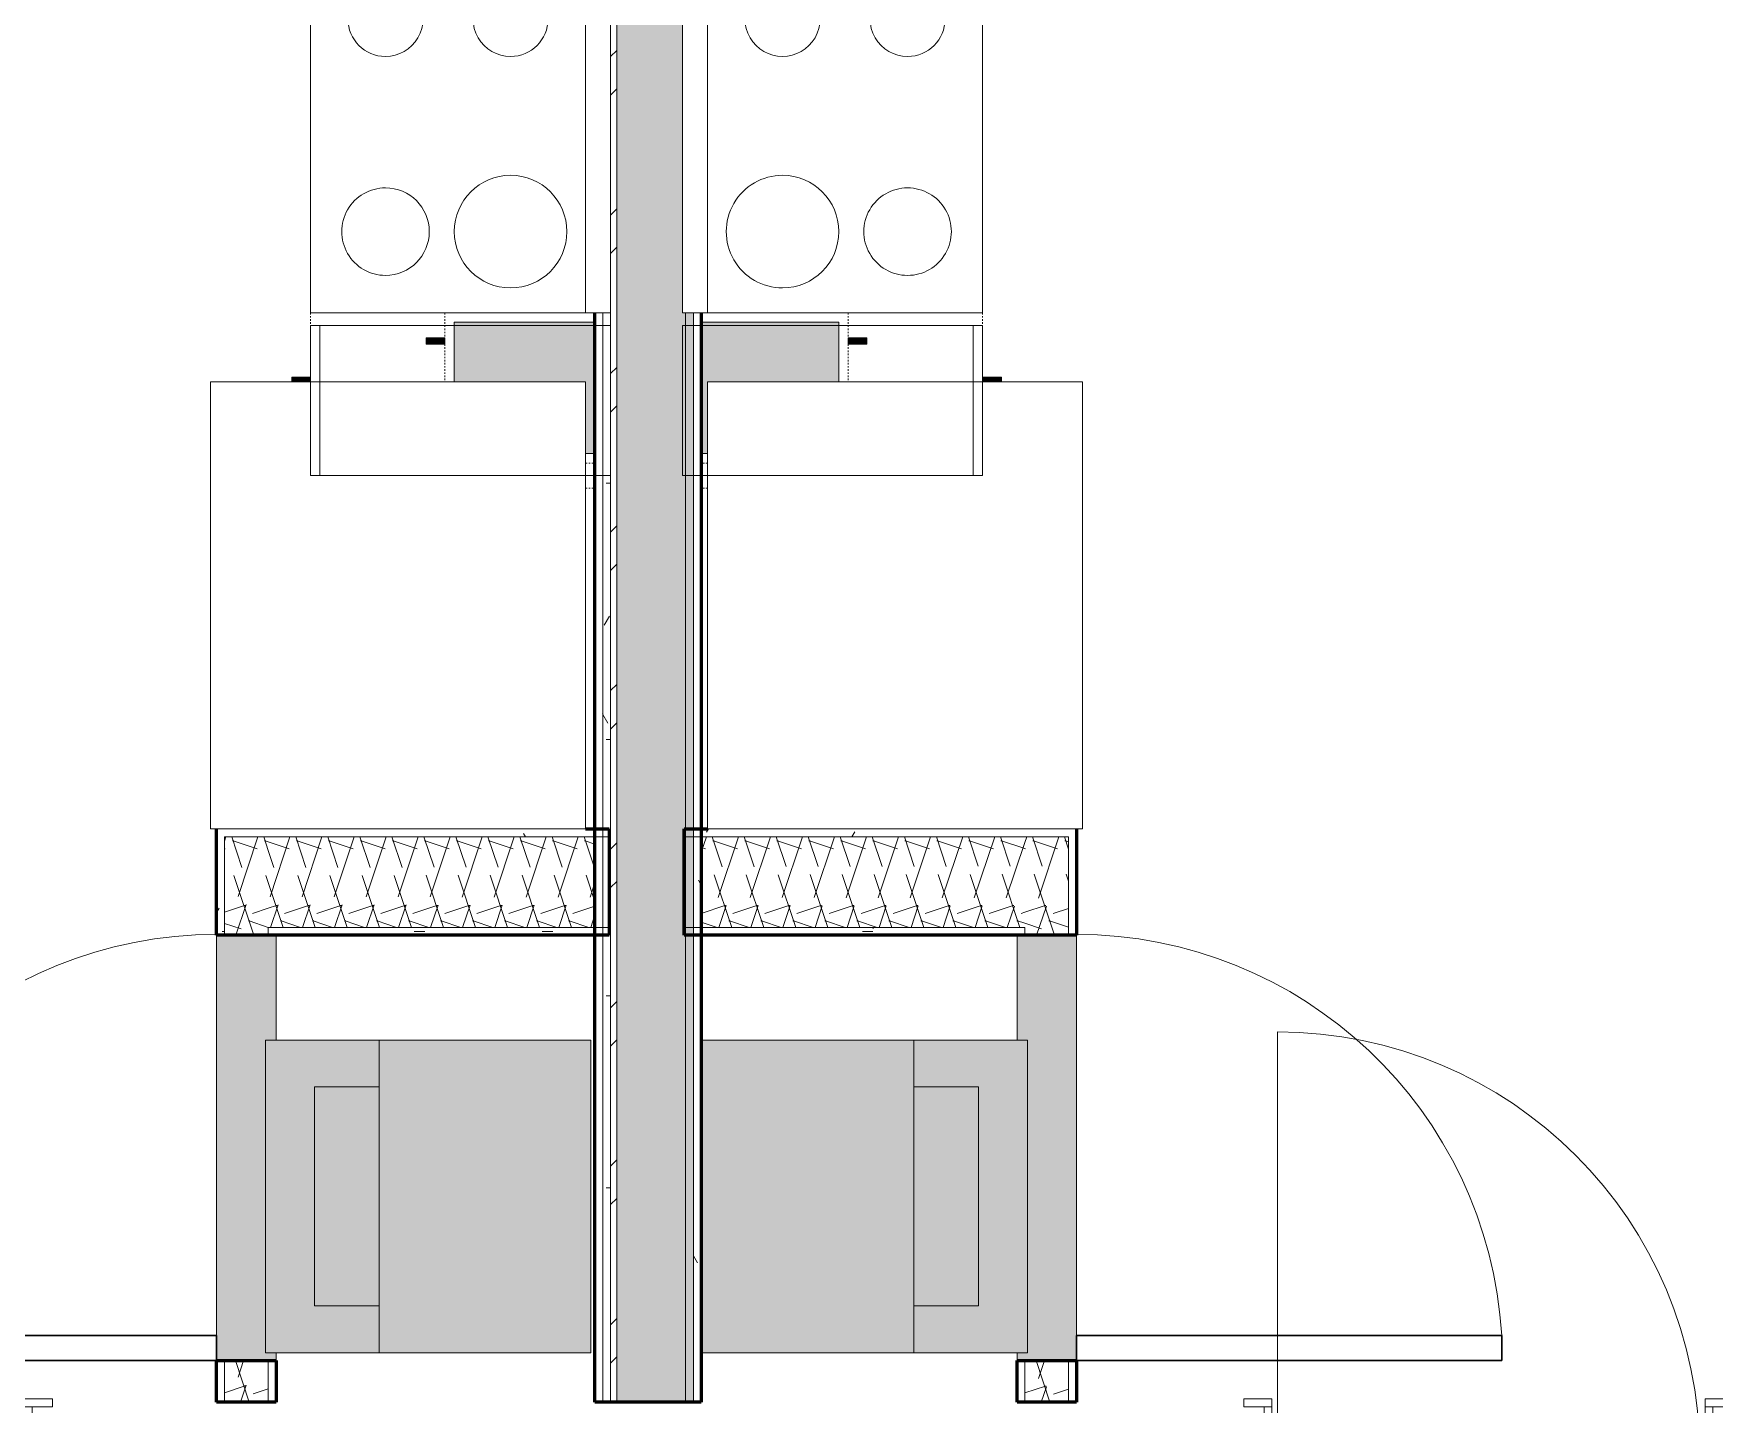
# Model space of a CAD drawing. Header units: inches. Extents: x -4169 to -1846, y 9706 to 12377.
# Drawn here: x -2984.7 to -2850.3, y 10017.9 to 10127.5 of the extents above; entities that cross this region are included whole.
import ezdxf

# ---------------------------------------------------------------- set-up
doc = ezdxf.new("R2010")
doc.units = ezdxf.units.IN
doc.header["$MEASUREMENT"] = 0
doc.linetypes.add('Dash', pattern=[0.25, 0.125, -0.125])
for name, color, linetype, lineweight in [('0-1', 7, 'Continuous', 5), ('0-2', 10, 'Continuous', 18), ('0-3', 7, 'Continuous', 9), ('A-DOOR-1', 7, 'Continuous', 9), ('A-DOOR-2', 50, 'Continuous', 30), ('A-DOOR-FRAM-1', 50, 'Continuous', 30), ('A-DOOR-FRAM-2', 7, 'Continuous', 9), ('A-DOOR-GLAZ-1', 7, 'Continuous', 9), ('A-WALL', 113, 'Continuous', 18), ('A-WALL-1', 8, 'Continuous', 5), ('A-WALL-4', 250, 'Continuous', 60), ('A-WALL-5', 10, 'Continuous', 18), ('A-WALL-PATT-1', 7, 'Continuous', 9), ('A-WALL-PATT-2', 253, 'Continuous', 9), ('A-WALL-PATT-4', 111, 'Continuous', 9), ('I-WALL-2', 2, 'Continuous', 5), ('I-WALL-3', 2, 'Continuous', 60), ('P-SANR-FIXT-1', 253, 'Continuous', 9), ('P-SANR-FIXT-2', 7, 'Continuous', 9), ('P-SANR-FIXT-3', 55, 'Continuous', 9), ('Q-CASE-1', 253, 'Continuous', 9), ('Q-CASE-2', 7, 'Continuous', 9), ('Q-CASE-4', 71, 'Continuous', 9), ('Q-CASE-5', 7, 'Dash', 9), ('Q-CASE-HDLN-1', 7, 'Dash', 9), ('Q-SPCQ-2', 7, 'Continuous', 9)]:
    doc.layers.add(name, color=color, linetype=linetype, lineweight=lineweight)
pattern_1 = [(0, (0, 0), (20.48, 5.12), [0.845, -14.515, 0.845, -14.515, -81.92]), (0, (0, 0), (20.48, 5.12), [-30.72, 0.845, -29.875, 0.845, -14.515, -35.84]), (0, (0, 0), (20.48, 5.12), [-76.8, 0.845, -9.395, 0.845, -24.755]), (120, (7.68, 2.56), (-14.67405006737632, 15.1762002695053), [0.8449999999999999, -14.515, 0.8449999999999999, -14.515, -81.91999999999999]), (120, (7.68, 2.56), (-14.67405006737632, 15.1762002695053), [-30.72, 0.8449999999999999, -29.875, 0.8449999999999999, -14.515, -35.84]), (120, (7.68, 2.56), (-14.67405006737632, 15.1762002695053), [-76.79999999999998, 0.8449999999999999, -9.394999999999998, 0.8449999999999999, -24.755]), (240, (10.24, 12.8), (-5.805949932623669, -20.2962002695053), [0.845, -14.515, 0.845, -14.515, -81.92]), (240, (10.24, 12.8), (-5.805949932623669, -20.2962002695053), [-30.72, 0.845, -29.875, 0.845, -14.515, -35.84]), (240, (10.24, 12.8), (-5.805949932623669, -20.2962002695053), [-76.8, 0.845, -9.395, 0.845, -24.755])]
pattern_2 = [(161.57, (0.32, 0.32), (-2.560496184573631, -0.0005373861552858683), [0, -18.214, 2.022, 0]), (18.43, (-0.32, 0.32), (-2.560496184573631, 0.0005373861552860904), [0, -18.214, 2.022, 0]), (108.43, (0.32, 0.32), (1.279220909290681, -6.400876726295667), [6.069999999999999, -14.166]), (71.57, (-0.32, 0.32), (1.279220909290681, 6.400876726295667), [6.07, -14.166])]

# ---------------------------------------------------------------- blocks, each defined once
blk = doc.blocks.new('Refrigerator_-_Side-by-Side_6047 - 36_ X 30_-1372843-ENLARGED RCP - 1ST FLOOR PLAN')
at = {"layer": 'Q-SPCQ-2'}
for p, q in [((-17.87500000000018, 15.57779639811608), (17.87499999999981, 15.57779639811608)), ((-17.87500000000018, -14.42220360188391), (-17.87500000000018, 15.57779639811609)), ((17.8749999999998, 15.57779639811608), (17.8749999999998, -14.42220360188391)), ((17.87499999999981, -14.42220360188391), (-17.87500000000018, -14.42220360188391))]:
    blk.add_line(p, q, dxfattribs=at)
blk = doc.blocks.new('Range - 24_ x 30_-2553768-ENLARGED RCP - 1ST FLOOR PLAN')
at = {"layer": 'Q-SPCQ-2'}
for p, q in [((0, 0), (29.99999999999996, 0)), ((1.957539771512497e-42, -23.99999999999999), (0, 0)), ((29.99999999999996, 0), (29.99999999999996, -23.99999999999998)), ((-2.664535259100375e-15, -21.99999999999997), (29.9999999999962, -21.99999999999997)), ((29.99999999999996, -23.99999999999998), (1.957539771512496e-42, -23.99999999999998))]:
    blk.add_line(p, q, dxfattribs=at)
for centre, radius, start, end in [((6.499999999999833, -5.999999999999954), 3.499999999999864, 359.9999999999994, 179.9999999999999), ((23.49999999999989, -5.999999999999978), 2.999999999999913, 7.506109048253901e-13, 180.0000000000002), ((6.499999999999833, -5.999999999999932), 3.499999999999865, 180.0000000000002, 5.088887490341627e-14), ((23.49999999999989, -5.999999999999961), 2.999999999999912, 180, 5.088887490341627e-14), ((6.499999999999339, -16.00000000000006), 4.499999999999287, 8.014997797288062e-13, 180.0000000000002), ((23.49999999999869, -16.00000000000005), 2.999999999999958, 359.9999999999993, 179.9999999999999), ((6.499999999999339, -16.00000000000003), 4.499999999999287, 180.0000000000002, 5.088887490341627e-14), ((23.49999999999869, -16.00000000000002), 2.999999999999955, 180.0000000000003, 1.017777498068325e-13)]:
    blk.add_arc(centre, radius, start, end, dxfattribs=at)
blk = doc.blocks.new('OD_CW_Countertop - OD_CW_Countertop-2446947-ENLARGED RCP - 1ST FLOOR PLAN')
at = {"layer": 'Q-CASE-HDLN-1'}
for p, q in [((0.7377049180327883, 22.74999999942002), (0.7377049180327883, -1.24344978758078e-14)), ((66.75020491900395, 22.00000000014024), (66.75020491900395, 22.74999999942045)), ((0.7377049180327883, -1.110223024625762e-14), (10.24925890331718, -1.110223024625762e-14)), ((10.73770491807115, -1.110223024625762e-14), (19.23770491807293, -1.110223024625762e-14)), ((19.72615093282733, -1.110223024625762e-14), (22.75020491904383, -1.110223024625762e-14)), ((52.75020491904365, -1.110223024625762e-14), (57.87520491903198, -1.110223024625762e-14))]:
    blk.add_line(p, q, dxfattribs=at)
blk = doc.blocks.new('Base Cabinet 4 Drawer 254 - Base Cabinet 4 Drawer 254 12_-2569780-ENLARGED RCP - 1ST FLOOR PLAN')
at = {"layer": 'Q-CASE-4'}
blk.add_hatch(color=256, dxfattribs=at).paths.add_polyline_path([(2.237704917368887, 25.44239117415091), (2.237704917368887, 24.00000000002435), (2.612704918042482, 24.00000000002418), (2.612704918042482, 25.50000000000304), (2.237704917368887, 25.50000000000321)], flags=0)
at = {"layer": 'Q-CASE-2'}
for p, q in [((2.237704917358881, 25.49999999999995), (2.612704918032532, 25.49999999999995)), ((2.61270491803253, 25.49999999999995), (2.612704918032533, 23.99999999999996)), ((-5.262295081967456, 23.99999999999998), (6.737704918032553, 23.99999999999998)), ((-5.262295081967456, 23.25000000000002), (-5.262295081967456, 23.99999999999998)), ((6.737704918032553, 23.25000000000002), (-5.262295081967456, 23.25000000000002)), ((-5.262295081967456, 23.25000000000002), (-5.262295081967456, -5.861977570020762e-14)), ((2.612704918032535, 23.99999999999996), (2.237704917358782, 23.99999999999996)), ((6.737704918032553, 23.99999999999998), (6.737704918032553, 23.25000000000002)), ((6.737704918032553, -5.861977570020762e-14), (6.737704918032553, 23.25000000000002)), ((-5.262295081967456, -5.861977570020762e-14), (6.737704918032553, -5.861977570020762e-14))]:
    blk.add_line(p, q, dxfattribs=at)
blk = doc.blocks.new('SWING - SINGLE - FLUSH - 30_ x 80_ - OFFSET PIVOT DOOR AT MAGIC PAK AND WASHER_DRYER-2632545-ENLARGED RCP - 1ST FLOOR PLAN')
at = {"layer": 'A-DOOR-1'}
blk.add_arc((17.00000000000093, -2.374999999999297), 34.06659275674493, 179.9999999999998, 266.6343130016129, dxfattribs=at)
at = {"layer": 'A-DOOR-2'}
for p, q in [((15, -2.374999999999781), (15, -36.38283353955165)), ((17.00000000000093, -2.374999999999781), (15, -2.374999999999781)), ((17.00000000000093, -2.374999999999781), (17.00000000000093, -36.38283353955165)), ((17.00000000000093, -36.38283353955165), (15, -36.38283353955165))]:
    blk.add_line(p, q, dxfattribs=at)
blk = doc.blocks.new('Stacked Washer and Dryer - 26_x25_ - Private-1372850-ENLARGED RCP - 1ST FLOOR PLAN')
at = {"layer": 'P-SANR-FIXT-3'}
blk.add_hatch(color=256, dxfattribs=at).paths.add_polyline_path([(25.99999999999809, -12.49999999998684), (25.99999999999622, 12.50000000001515), (-5.371703082346357e-12, 12.50000000001319), (-3.495870259939693e-12, -12.4999999999888), (17.08064247629943, -12.49999999998752)], flags=0)
at = {"layer": 'P-SANR-FIXT-2'}
for p, q in [((26.00000000000047, 12.50000000000033), (8.686384944667224e-13, 12.50000000000033)), ((8.701080220912921e-13, -12.49999999999967), (8.701080220912921e-13, 12.50000000000033)), ((16.90625000000028, -12.49999999999867), (16.90625000000028, 12.50000000000132)), ((26.00000000000047, 12.50000000000033), (26.00000000000047, -12.49999999999967)), ((22.09375000000043, 8.749999999999945), (16.90625000000028, 8.749999999999945)), ((22.09375000000043, -8.74999999999979), (22.09375000000043, 8.749999999999945)), ((16.90625000000028, -8.74999999999979), (22.09375000000043, -8.74999999999979)), ((8.701080220912921e-13, -12.49999999999967), (26.00000000000047, -12.49999999999967))]:
    blk.add_line(p, q, dxfattribs=at)
blk = doc.blocks.new('300 Series Wall Hung Cabinet_301 - 12_ x 27_-2529027-ENLARGED RCP - 1ST FLOOR PLAN')
at = {"layer": 'Q-CASE-1'}
for points in [[(5.249999999989426, -1.938902913585), (5.249999999989426, -1.188902914305831), (-5.250000000011936, -1.188902914306684), (-5.250000000010913, -12.43750000004363), (-0.4999999993774508, -12.43750000004329), (-0.499999999378474, -1.938902913585512)], [(-3.511553985256341, -13.18750000004295), (-4.000000000010686, -13.18750000004295), (-4.000000000010686, -14.68675565726554), (-3.511553985256341, -14.68675565726554)]]:
    blk.add_hatch(color=256, dxfattribs=at).paths.add_polyline_path(points, flags=0)
at = {"layer": 'Q-CASE-2'}
for p, q in [((-5.250000000000161, -12.43750000003913), (-5.250000000000162, -1.188902914301727)), ((5.249999999999917, -1.18890291430089), (5.249999999999917, -1.938902913581332)), ((-0.4999999993670092, -12.43750000003913), (-5.250000000000161, -12.43750000003913)), ((-3.51155398524565, -13.18750000003938), (-3.999999999999833, -13.18750000003938)), ((-3.999999999999833, -13.18750000003938), (-3.999999999999833, -14.68675565726171)), ((-3.511553985245655, -14.68675565726171), (-3.511553985245655, -13.18750000003938)), ((-3.999999999999833, -14.68675565726171), (-3.51155398524565, -14.68675565726171))]:
    blk.add_line(p, q, dxfattribs=at)
at = {"layer": 'Q-CASE-5'}
for p, q in [((6.000000000000202, -1.938902913581315), (6.000000000000202, -1.188902914301094)), ((-5.999999999999787, -13.18750000003937), (-0.4999999993668966, -13.18750000003937))]:
    blk.add_line(p, q, dxfattribs=at)
blk = doc.blocks.new('Refrigerator_-_Side-by-Side_6047 - 36_ X 30_-345559-ENLARGED RCP - 1ST FLOOR PLAN')
at = {"layer": 'Q-SPCQ-2'}
for p, q in [((17.87499999999981, 14.42220360188391), (-17.87500000000018, 14.42220360188391)), ((-17.87500000000018, 14.42220360188391), (-17.87500000000018, -15.57779639811609)), ((17.8749999999998, -15.57779639811608), (17.8749999999998, 14.42220360188391)), ((-17.87500000000018, -15.57779639811608), (17.87499999999981, -15.57779639811608))]:
    blk.add_line(p, q, dxfattribs=at)
blk = doc.blocks.new('Range - 24_ x 30_-V15-ENLARGED RCP - 1ST FLOOR PLAN')
at = {"layer": 'Q-SPCQ-2'}
for p, q in [((29.99999999999996, 23.99999999999998), (-1.957539771512496e-42, 23.99999999999998)), ((-1.957539771512497e-42, 23.99999999999999), (0, 0)), ((29.99999999999996, 0), (29.99999999999996, 23.99999999999998)), ((-2.664535259100375e-15, 21.99999999999997), (29.9999999999962, 21.99999999999997)), ((0, 0), (29.99999999999996, 0))]:
    blk.add_line(p, q, dxfattribs=at)
for centre, radius, start, end in [((6.499999999999339, 16.00000000000003), 4.499999999999293, 359.9999999999996, 179.9999999999998), ((23.49999999999869, 16.00000000000002), 2.999999999999963, 359.9999999999996, 179.9999999999997), ((6.499999999999339, 16.00000000000006), 4.499999999999299, 179.9999999999997, 359.9999999999989), ((23.49999999999869, 16.00000000000005), 2.999999999999962, 180.0000000000001, 3.562221243239139e-13), ((6.499999999999833, 5.999999999999932), 3.499999999999869, 359.9999999999996, 179.9999999999998), ((23.49999999999989, 5.999999999999961), 2.999999999999918, 359.9999999999996, 180), ((6.499999999999833, 5.999999999999954), 3.49999999999987, 180.0000000000001, 3.562221243239139e-13), ((23.49999999999989, 5.999999999999978), 2.999999999999916, 179.9999999999998, 359.9999999999989)]:
    blk.add_arc(centre, radius, start, end, dxfattribs=at)
blk = doc.blocks.new('OD_CW_Countertop - OD_CW_Countertop-V50-ENLARGED RCP - 1ST FLOOR PLAN')
at = {"layer": 'Q-CASE-HDLN-1'}
for p, q in [((0.7377049180327883, -22.49719416762319), (0.7377049180327883, -2.575717417130423e-13)), ((0.7377049180327883, -2.589040093425925e-13), (10.24925890331889, -2.589040093425925e-13)), ((10.73770491807328, -2.589040093425925e-13), (19.23770491807592, -2.589040093425925e-13)), ((19.72615093282988, -2.589040093425925e-13), (22.75020491904553, -2.589040093425925e-13)), ((52.75020491904536, -2.589040093425925e-13), (57.87520491903454, -2.589040093425925e-13)), ((66.75020491900395, -22.00000000767077), (66.75020491900395, -22.49719416759928))]:
    blk.add_line(p, q, dxfattribs=at)
blk = doc.blocks.new('Base Cabinet 4 Drawer 254 - Base Cabinet 4 Drawer 254 12_-2556189-ENLARGED RCP - 1ST FLOOR PLAN')
at = {"layer": 'Q-CASE-4'}
blk.add_hatch(color=256, dxfattribs=at).paths.add_polyline_path([(2.237704917368546, -25.00062716315048), (2.237704917368546, -25.49999999999542), (2.612704918042482, -25.49999999999542), (2.612704918042482, -24.00000000001656), (2.237704917368546, -24.00000000001656), (2.237704917368546, -24.75141289066848)], flags=0)
at = {"layer": 'Q-CASE-2'}
for p, q in [((-5.262295081967456, -23.25000000000002), (-5.262295081967456, 5.86197757002089e-14)), ((-5.262295081967456, 5.86197757002089e-14), (6.737704918032553, 5.86197757002089e-14)), ((6.737704918032553, 5.86197757002089e-14), (6.737704918032553, -23.25000000000002)), ((-5.262295081967456, -23.25000000000002), (-5.262295081967456, -23.99999999999998)), ((6.737704918032553, -23.25000000000002), (-5.262295081967456, -23.25000000000002)), ((-5.262295081967456, -23.99999999999998), (6.737704918032553, -23.99999999999998)), ((2.237704917358782, -24.00000000000002), (2.612704918032535, -24.00000000000002)), ((2.612704918032533, -24.00000000000002), (2.61270491803253, -25.50000000000001)), ((6.737704918032553, -23.99999999999998), (6.737704918032553, -23.25000000000002)), ((2.612704918032532, -25.50000000000001), (2.237704917358881, -25.50000000000001))]:
    blk.add_line(p, q, dxfattribs=at)
blk = doc.blocks.new('SWING - SINGLE - FLUSH - 30_ x 80_ - OFFSET PIVOT DOOR AT MAGIC PAK AND WASHER_DRYER-2632547-ENLARGED RCP - 1ST FLOOR PLAN')
at = {"layer": 'A-DOOR-1'}
blk.add_arc((17.00000000000093, 2.374999999999297), 34.06659275674493, 93.36568699838678, 179.9999999999998, dxfattribs=at)
at = {"layer": 'A-DOOR-2'}
for p, q in [((15, 2.374999999999781), (15, 36.38283353955165)), ((17.00000000000093, 36.38283353955165), (15, 36.38283353955165)), ((17.00000000000093, 2.374999999999781), (17.00000000000093, 36.38283353955165)), ((17.00000000000093, 2.374999999999781), (15, 2.374999999999781))]:
    blk.add_line(p, q, dxfattribs=at)
blk = doc.blocks.new('Stacked Washer and Dryer - 26_x25_ - Private-1352637-ENLARGED RCP - 1ST FLOOR PLAN')
at = {"layer": 'P-SANR-FIXT-1'}
blk.add_hatch(color=256, dxfattribs=at).paths.add_polyline_path([(1.227817847393453e-11, 12.50000000000654), (9.379164112033321e-12, -12.49999999999647), (26.00000000001182, -12.49999999999954), (26.00000000001472, 12.50000000000347), (22.58605763300991, 12.50000000000398)], flags=0)
at = {"layer": 'P-SANR-FIXT-2'}
for p, q in [((26.00000000000047, 12.49999999999967), (8.686384944667224e-13, 12.49999999999967)), ((8.701080220912921e-13, -12.50000000000033), (8.701080220912921e-13, 12.49999999999967)), ((16.90625000000028, 12.49999999999867), (16.90625000000028, -12.50000000000132)), ((26.00000000000047, 12.49999999999967), (26.00000000000047, -12.50000000000033)), ((16.90625000000028, 8.74999999999979), (22.09375000000043, 8.74999999999979)), ((22.09375000000043, 8.74999999999979), (22.09375000000043, -8.749999999999945)), ((22.09375000000043, -8.749999999999945), (16.90625000000028, -8.749999999999945)), ((8.701080220912921e-13, -12.50000000000033), (26.00000000000047, -12.50000000000033))]:
    blk.add_line(p, q, dxfattribs=at)
blk = doc.blocks.new('300 Series Wall Hung Cabinet_301 - 12_ x 27_-V53-ENLARGED RCP - 1ST FLOOR PLAN')
at = {"layer": 'Q-CASE-1'}
for points in [[(-3.511553985255318, 14.68675565725881), (-4.000000000009662, 14.68675565725864), (-4.000000000009321, 13.18750000003622), (-3.511553985254977, 13.18750000003639)], [(5.249999999993519, 1.938902905969396), (-0.4999999990353671, 1.93890290596752), (-0.4999999990384367, 12.43750000003743), (-5.2500000000133, 12.43750000003606), (-5.25000000000989, 1.441708746042391), (5.24999999999386, 1.441708746045631)]]:
    blk.add_hatch(color=256, dxfattribs=at).paths.add_polyline_path(points, flags=0)
at = {"layer": 'Q-CASE-2'}
for p, q in [((-3.51155398524565, 14.68675565726129), (-3.999999999999833, 14.68675565726129)), ((-3.999999999999833, 14.68675565726129), (-3.999999999999833, 13.18750000003896)), ((-3.511553985245655, 13.18750000003896), (-3.511553985245655, 14.68675565726129)), ((-5.250000000000162, 1.441708746040599), (-5.250000000000161, 12.43750000003872)), ((-5.250000000000161, 12.43750000003872), (-0.4999999990287318, 12.43750000003872)), ((-3.999999999999833, 13.18750000003896), (-3.51155398524565, 13.18750000003896)), ((5.249999999999917, 1.938902905972068), (5.249999999999917, 1.441708746043991))]:
    blk.add_line(p, q, dxfattribs=at)
at = {"layer": 'Q-CASE-5'}
for p, q in [((-5.999999999999787, 13.18750000003896), (-0.4999999990288124, 13.18750000003896)), ((6.000000000000202, 1.938902905972509), (6.000000000000202, 1.441708746044001))]:
    blk.add_line(p, q, dxfattribs=at)
blk = doc.blocks.new('CTR - 1st Phase - Unit Layouts_rvt-1-ENLARGED RCP - 1ST FLOOR PLAN')
at = {"layer": 'A-WALL-1'}
for points in [[(-2970.02513959207, 10021.40189610946), (-2965.27513959207, 10021.40189610946), (-2965.27513959207, 10022.02689610942), (-2966.112639592185, 10022.02689610942), (-2966.112639592184, 10047.02689610942), (-2965.27513959207, 10047.02689610942), (-2965.27513959207, 10055.40189610946), (-2970.02513959207, 10055.40189610946), (-2970.02513959207, 10022.02689610942)], [(-2905.40013959761, 10021.40189610946), (-2901.275139597601, 10021.40189610946), (-2901.2751395976, 10055.40189610946), (-2906.025139597597, 10055.40189610946), (-2906.025139597597, 10047.02689610933), (-2905.187639597563, 10047.02689610933), (-2905.187639597563, 10022.02689610932), (-2906.025139597611, 10022.02689610932), (-2906.025139597611, 10021.40189610946)]]:
    blk.add_hatch(color=256, dxfattribs=at).paths.add_polyline_path(points, flags=0)
at = {"layer": 'A-WALL-PATT-1'}
h = blk.add_hatch(dxfattribs=at)
h.set_pattern_fill('FP_1', color=256, style=0, pattern_type=2)
h.set_pattern_definition(pattern_1)
h.paths.add_polyline_path([(-2970.02513959207, 10018.08939611006), (-2969.40013959207, 10018.08939611006), (-2969.40013959207, 10021.40189610946), (-2970.02513959207, 10021.40189610946)], flags=0)
h.paths.add_polyline_path([(-2969.40013959207, 10055.40189610946), (-2969.40013959207, 10063.90189610917), (-2970.02513959207, 10063.90189610917), (-2970.02513959207, 10055.40189610946)], flags=0)
h = blk.add_hatch(dxfattribs=at)
h.set_pattern_fill('FP_1', color=256, style=0, pattern_type=2)
h.set_pattern_definition(pattern_1)
h.paths.add_polyline_path([(-2965.27513959207, 10063.27689610917), (-2939.773736679701, 10063.27689610917), (-2939.773736679701, 10063.90189610917), (-2969.40013959207, 10063.90189610917), (-2969.40013959207, 10063.27689610917), (-2965.90013959207, 10063.27689610917)], flags=0)
h = blk.add_hatch(dxfattribs=at)
h.set_pattern_fill('FP_1', color=256, style=0, pattern_type=2)
h.set_pattern_definition(pattern_1)
h.paths.add_polyline_path([(-2901.900139597598, 10063.2768961095), (-2901.900139597598, 10063.90189610917), (-2931.273736679696, 10063.9018961095), (-2931.273736679696, 10063.2768961095), (-2902.776542519772, 10063.2768961095)], flags=0)
h = blk.add_hatch(dxfattribs=at)
h.set_pattern_fill('FP_1', color=256, style=0, pattern_type=2)
h.set_pattern_definition(pattern_1)
h.paths.add_polyline_path([(-2940.523736678981, 10055.40189610917), (-2939.773736679701, 10055.40189610917), (-2939.773736679701, 10056.02689610917), (-2965.27513959207, 10056.02689610917), (-2965.27513959207, 10055.40189610946), (-2946.612639592182, 10055.40189610946)], flags=0)
h = blk.add_hatch(dxfattribs=at)
h.set_pattern_fill('FP_1', color=256, style=0, pattern_type=2)
h.set_pattern_definition(pattern_1)
h.paths.add_polyline_path([(-2923.928485898758, 10055.40189610946), (-2906.025139597597, 10055.40189610946), (-2906.025139597597, 10056.02689610951), (-2931.273736679696, 10056.0268961095), (-2931.273736679696, 10055.4018961095), (-2924.687639597569, 10055.4018961095)], flags=0)
h = blk.add_hatch(dxfattribs=at)
h.set_pattern_fill('FP_1', color=256, style=0, pattern_type=2)
h.set_pattern_definition(pattern_1)
h.paths.add_polyline_path([(-2906.025139597611, 10018.08939610995), (-2905.40013959761, 10018.08939610995), (-2905.40013959761, 10021.40189610946), (-2906.02513959761, 10021.40189610946)], flags=0)
h.paths.add_polyline_path([(-2906.025139597597, 10055.40189610946), (-2905.4001395976, 10055.40189610946), (-2905.4001395976, 10056.0268961095), (-2906.025139597597, 10056.0268961095)], flags=0)
at = {"layer": 'A-WALL-PATT-2'}
h = blk.add_hatch(dxfattribs=at)
h.set_pattern_fill('FP_2', color=256, style=0, pattern_type=2)
h.set_pattern_definition(pattern_2)
h.paths.add_polyline_path([(-2969.40013959207, 10018.08939611006), (-2965.90013959207, 10018.08939611006), (-2965.90013959207, 10021.40189610946), (-2969.40013959207, 10021.40189610946)], flags=0)
h.paths.add_polyline_path([(-2968.523736678981, 10055.40189610946), (-2965.90013959207, 10055.40189610946), (-2965.90013959207, 10063.27689610917), (-2969.40013959207, 10063.27689610917), (-2969.40013959207, 10055.40189610946)], flags=0)
h = blk.add_hatch(dxfattribs=at)
h.set_pattern_fill('FP_2', color=256, style=0, pattern_type=2)
h.set_pattern_definition(pattern_2)
h.paths.add_polyline_path([(-2940.112639592183, 10056.02689610917), (-2939.773736679701, 10056.02689610917), (-2939.773736679701, 10063.27689610917), (-2965.90013959207, 10063.26222474766), (-2965.90013959207, 10056.02689610917), (-2940.523736678981, 10056.02689610917)], flags=0)
h = blk.add_hatch(dxfattribs=at)
h.set_pattern_fill('FP_2', color=256, style=0, pattern_type=2)
h.set_pattern_definition(pattern_2)
h.paths.add_polyline_path([(-2924.687639597569, 10056.0268961095), (-2905.4001395976, 10056.0268961095), (-2905.4001395976, 10063.27689610948), (-2931.273736679696, 10063.2768961095), (-2931.273736679696, 10056.0268961095), (-2930.776542519773, 10056.0268961095)], flags=0)
h = blk.add_hatch(dxfattribs=at)
h.set_pattern_fill('FP_2', color=256, style=0, pattern_type=2)
h.set_pattern_definition(pattern_2)
h.paths.add_polyline_path([(-2905.187639597563, 10018.08939610995), (-2901.900139597611, 10018.08939610995), (-2901.900139597611, 10021.40189610946), (-2905.400139597605, 10021.40189610946), (-2905.40013959761, 10018.08939610995)], flags=0)
h.paths.add_polyline_path([(-2902.776542519772, 10055.40189610946), (-2901.90013959761, 10055.40189610946), (-2901.900139597598, 10063.2768961095), (-2905.4001395976, 10063.2768961095), (-2905.4001395976, 10055.40189610946), (-2905.187639597563, 10055.40189610946)], flags=0)
at = {"layer": 'A-WALL-4'}
for p, q in [((-2970.025139592067, 10055.40189610946), (-2970.025139592067, 10063.90189610916)), ((-2940.523736678978, 10063.90189610916), (-2938.650139594639, 10063.90189610916)), ((-2938.650139594639, 10063.90189610916), (-2938.650139594639, 10055.40189610916)), ((-2932.650139596511, 10063.9018961095), (-2930.776542519769, 10063.9018961095)), ((-2932.650139596515, 10055.4018961095), (-2932.650139596511, 10063.9018961095)), ((-2901.275139597594, 10063.90189610949), (-2901.275139597597, 10055.40189610945)), ((-2965.275139592067, 10055.40189610946), (-2970.025139592067, 10055.40189610946)), ((-2938.650139594639, 10055.40189610916), (-2965.275139592067, 10055.40189610916)), ((-2906.025139597597, 10055.40189610949), (-2932.650139596515, 10055.4018961095)), ((-2901.275139597597, 10055.40189610945), (-2906.025139597597, 10055.40189610945)), ((-2970.025139592066, 10018.08939611005), (-2970.025139592066, 10021.40189610946)), ((-2970.025139592066, 10021.40189610946), (-2965.275139592066, 10021.40189610946)), ((-2965.275139592066, 10021.40189610946), (-2965.275139592066, 10018.08939611005)), ((-2906.025139597608, 10018.08939610994), (-2906.025139597607, 10021.40189610945)), ((-2906.025139597607, 10021.40189610945), (-2901.275139597607, 10021.40189610945)), ((-2901.275139597607, 10021.40189610945), (-2901.275139597608, 10018.08939610994)), ((-2965.275139592066, 10018.08939611005), (-2970.025139592066, 10018.08939611005)), ((-2901.275139597608, 10018.08939610994), (-2906.025139597608, 10018.08939610994))]:
    blk.add_line(p, q, dxfattribs=at)
at = {"layer": 'A-WALL-5'}
for p, q in [((-2969.400139592067, 10055.40189610946), (-2969.400139592067, 10063.27689610916)), ((-2965.900139592067, 10063.27689610916), (-2969.400139592066, 10063.27689610916)), ((-2965.275139592067, 10063.27689610916), (-2965.900139592067, 10063.27689610916)), ((-2965.275139592067, 10063.27689610916), (-2938.650139594639, 10063.27689610916)), ((-2906.025139597594, 10063.27689610949), (-2932.650139596511, 10063.2768961095)), ((-2905.400139597595, 10063.27689610949), (-2906.025139597595, 10063.27689610949)), ((-2901.900139597595, 10063.27689610949), (-2905.400139597595, 10063.27689610949)), ((-2901.900139597597, 10055.40189610945), (-2901.900139597595, 10063.27689610949)), ((-2965.900139592067, 10055.40189610946), (-2965.900139592067, 10056.02689610916)), ((-2965.275139592067, 10056.02689610916), (-2965.900139592067, 10056.02689610916)), ((-2965.275139592066, 10056.02689610916), (-2938.650139594639, 10056.02689610916)), ((-2906.025139597597, 10056.02689610949), (-2932.650139596514, 10056.0268961095)), ((-2905.400139597597, 10056.02689610949), (-2906.025139597597, 10056.02689610949)), ((-2905.400139597597, 10055.40189610945), (-2905.400139597597, 10056.02689610949)), ((-2970.025139592067, 10055.40189610946), (-2970.025139592066, 10021.40189610946)), ((-2965.275139592067, 10047.02689610941), (-2965.275139592067, 10055.40189610946)), ((-2906.025139597597, 10055.40189610945), (-2906.0251395976, 10047.02689610932)), ((-2901.275139597607, 10021.40189610945), (-2901.275139597597, 10055.40189610945)), ((-2969.400139592066, 10018.08939611005), (-2969.400139592066, 10021.40189610946)), ((-2965.900139592066, 10018.08939611005), (-2965.900139592067, 10021.40189610946)), ((-2965.275139592066, 10021.40189610946), (-2965.275139592066, 10022.02689610941)), ((-2906.025139597607, 10022.02689610932), (-2906.025139597607, 10021.40189610945)), ((-2905.400139597608, 10018.08939610994), (-2905.400139597607, 10021.40189610945)), ((-2901.900139597608, 10018.08939610994), (-2901.900139597607, 10021.40189610945))]:
    blk.add_line(p, q, dxfattribs=at)
at = {"layer": '0-2'}
for name, p, rotation in [('OD_CW_Countertop - OD_CW_Countertop-2446947-ENLARGED RCP - 1ST FLOOR PLAN', (-2962.523736679116, 10157.90210102887), 269.9999999999983), ('OD_CW_Countertop - OD_CW_Countertop-V50-ENLARGED RCP - 1ST FLOOR PLAN', (-2908.776542512072, 10157.90210102918), 269.999999999978), ('Range - 24_ x 30_-2553768-ENLARGED RCP - 1ST FLOOR PLAN', (-2962.523736678977, 10105.15189610982), 89.99999999998788), ('Range - 24_ x 30_-V15-ENLARGED RCP - 1ST FLOOR PLAN', (-2908.776542512233, 10105.15189611013), 89.99999999998845), ('300 Series Wall Hung Cabinet_301 - 12_ x 27_-2529027-ENLARGED RCP - 1ST FLOOR PLAN', (-2938.584833765396, 10099.15189610979), 269.9999999999951), ('300 Series Wall Hung Cabinet_301 - 12_ x 27_-V53-ENLARGED RCP - 1ST FLOOR PLAN', (-2932.71544542574, 10099.15189611014), 269.9999999999816), ('Base Cabinet 4 Drawer 254 - Base Cabinet 4 Drawer 254 12_-2569780-ENLARGED RCP - 1ST FLOOR PLAN', (-2938.523736678956, 10097.4141911918), 90.00000000000409), ('Base Cabinet 4 Drawer 254 - Base Cabinet 4 Drawer 254 12_-2556189-ENLARGED RCP - 1ST FLOOR PLAN', (-2932.776542512257, 10097.41419119212), 89.9999999999722), ('Refrigerator_-_Side-by-Side_6047 - 36_ X 30_-1372843-ENLARGED RCP - 1ST FLOOR PLAN', (-2954.945940280862, 10081.77689610916), 89.99999999999932), ('Refrigerator_-_Side-by-Side_6047 - 36_ X 30_-345559-ENLARGED RCP - 1ST FLOOR PLAN', (-2916.354338917884, 10081.77689610916), 90.00000000000067), ('SWING - SINGLE - FLUSH - 30_ x 80_ - OFFSET PIVOT DOOR AT MAGIC PAK AND WASHER_DRYER-2632545-ENLARGED RCP - 1ST FLOOR PLAN', (-2967.650139590756, 10038.40189610946), 269.9999999999944), ('SWING - SINGLE - FLUSH - 30_ x 80_ - OFFSET PIVOT DOOR AT MAGIC PAK AND WASHER_DRYER-2632547-ENLARGED RCP - 1ST FLOOR PLAN', (-2903.650139599256, 10038.40189610945), 269.9999999999749), ('Stacked Washer and Dryer - 26_x25_ - Private-1372850-ENLARGED RCP - 1ST FLOOR PLAN', (-2940.11263959218, 10034.52689610941), 180)]:
    blk.add_blockref(name, p, dxfattribs=dict(at, rotation=rotation))
blk.add_blockref('Stacked Washer and Dryer - 26_x25_ - Private-1352637-ENLARGED RCP - 1ST FLOOR PLAN', (-2931.187639597564, 10034.52689610932), dxfattribs=at)
blk = doc.blocks.new('Door-Inswing-Andersen-400_Series-Single - 3_ 0-1_8_ x custom height - _1st _ 2nd floor-2651741-ENLARGED RCP - 1ST FLOOR PLAN')
at = {"layer": 'A-DOOR-1'}
blk.add_line((16.8749999999998, -0.531249999999983), (16.8749999999998, -34.28124999999998), dxfattribs=at)
blk.add_arc((16.87499999999974, -0.531249999999983), 33.75000000000002, 180.0000000000003, 269.9999999999997, dxfattribs=at)
at = {"layer": 'A-DOOR-2'}
for p, q in [((-16.25864605409188, 0.5417584977150345), (-16.87499999999763, 0.5309999995705172)), ((-16.87499999999763, 0.5309999995705172), (-16.87499999999763, -0.5312500000002928)), ((-16.25864605409188, 1.187249999999697), (-16.25864605409188, 0.5417584977150345)), ((-16.25864605409188, 1.187249999999697), (-12.4374999999999, 1.187249999999698)), ((-13.18749999914506, 0.7809999999996837), (-12.43749999999763, 0.7809999999996852)), ((-13.18749999914506, -0.5312500000002922), (-13.18749999914506, 0.7809999999996837)), ((-12.43749999999763, 0.03099999999967584), (-13.18749999914506, 0.03099999999967441)), ((-12.43749999999763, 0.8749999999995988), (-12.46784404388477, 1.187249999999698)), ((12.43749999999977, 1.187500000000015), (-12.43749999999997, 1.187500000000015)), ((-12.43749999999763, 0.7809999999996852), (-12.43749999999763, 0.8749999999995988)), ((-12.43749999999763, -0.03100000511573679), (-12.43749999999763, 0.03099999999967584)), ((16.25864605409055, 1.187249999999699), (12.43749999999857, 1.187249999999699)), ((12.43749999999629, 0.8749999999996002), (12.46784404388344, 1.187249999999699)), ((12.43749999999629, 0.7809999999996867), (12.43749999999629, 0.8749999999996002)), ((13.18749999914372, 0.7809999999996854), (12.43749999999629, 0.7809999999996867)), ((12.43749999999629, 0.03099999999967736), (13.18749999914373, 0.03099999999967603)), ((12.43749999999629, -0.03100000511573523), (12.43749999999629, 0.03099999999967736)), ((13.18749999914373, -0.5312500000002907), (13.18749999914372, 0.7809999999996854)), ((16.25864605409055, 1.187249999999699), (16.25864605409055, 0.5417584977150365)), ((16.25864605409055, 0.5417584977150365), (16.87499999999629, 0.5309999995705192)), ((16.8749999999963, 0.5309999995705192), (16.87499999999629, -0.5312500000002908)), ((-16.87499999999763, -0.5312500000002928), (-12.43749999999991, -0.5312500000002921)), ((-13.18749999914506, -0.4690000000005136), (-12.67353001852761, -0.4690000000005124)), ((-13.18749999914506, -0.5312500000002922), (-13.18749999914506, -0.4690000000005136)), ((-12.67353001852761, -0.4690000000005124), (-12.46849999914506, -0.2169999999992683)), ((-12.46849999914506, -0.2169999999992691), (-12.43749999999763, -0.03100000511573591)), ((12.43749999999977, -0.531249999999983), (-12.43749999999997, -0.531249999999983)), ((12.46849999914373, -0.2169999999992674), (12.43749999999629, -0.03100000511573429)), ((16.87499999999629, -0.5312500000002908), (12.43749999999857, -0.5312500000002907)), ((12.67353001852628, -0.4690000000005108), (12.46849999914373, -0.2169999999992668)), ((13.18749999914373, -0.4690000000005119), (12.67353001852628, -0.4690000000005108)), ((13.18749999914373, -0.5312500000002907), (13.18749999914373, -0.4690000000005119))]:
    blk.add_line(p, q, dxfattribs=at)
at = {"layer": 'A-DOOR-FRAM-1'}
for p, q in [((18.06249999999981, 5.218750000000014), (-18.0625, 5.218750000000014)), ((-18.0625, 5.218750000000013), (-18.0625, -0.999999999999989)), ((-18.06249999999999, 4.874999999999821), (-18.06249999999999, -1.000000000000844)), ((-18.06249999999999, 4.874999999999821), (-17.03125000000009, 4.874999999999817)), ((-17.03125000000009, 3.753354064016018), (-17.03125000000009, 4.874999999999817)), ((17.03124999999876, 3.75335406401602), (17.03124999999876, 4.87499999999982)), ((18.06249999999866, 4.874999999999822), (17.03124999999876, 4.87499999999982)), ((18.06249999999981, -0.9999999999999883), (18.06249999999981, 5.218750000000014)), ((18.06249999999866, 4.874999999999822), (18.06249999999866, -1.000000000000842)), ((-19.6875, 3.562500000000008), (-18.0625, 3.562500000000008)), ((-16.68750000000015, 3.512657723143119), (-17.03125000000009, 3.753354064016018)), ((-16.68750000000015, 2.511503627313235), (-16.68750000000015, 3.512657723143119)), ((16.68749999999882, 3.51265772314312), (17.03124999999876, 3.75335406401602)), ((16.68749999999881, 2.511503627313237), (16.68749999999882, 3.51265772314312)), ((19.6874999999998, 3.562500000000008), (18.06249999999981, 3.562500000000008)), ((-16.00000000000009, 2.356323620869387), (-16.68750000000015, 2.511503627313235)), ((-16.00000000000009, 1.218999999616314), (-16.00000000000009, 2.356323620869387)), ((15.99999999999875, 2.356323620869389), (16.68749999999881, 2.511503627313237)), ((15.99999999999875, 1.218999999616316), (15.99999999999875, 2.356323620869389)), ((-17.03125000000009, 0.7820000004290663), (-16.45250000043324, 0.7820000004290643)), ((-17.03125000000009, -1.000000000000844), (-17.03125000000009, 0.7820000004290665)), ((-16.45250000043324, 0.7820000004290643), (-16.45250000043324, 1.218999999616315)), ((-16.45250000043324, 1.218999999616315), (-16.00000000000009, 1.218999999616314)), ((16.45250000043191, 1.218999999616317), (15.99999999999875, 1.218999999616316)), ((16.45250000043191, 0.7820000004290663), (16.45250000043191, 1.218999999616317)), ((17.03124999999876, 0.7820000004290683), (16.45250000043191, 0.7820000004290663)), ((17.03124999999876, -1.000000000000842), (17.03124999999876, 0.7820000004290683)), ((-17.68749999999995, -0.999999999999979), (-18.0624999999999, -0.999999999999979)), ((-18.06249999999999, -1.000000000000844), (-17.03125000000009, -1.000000000000844)), ((-18.0625, -0.9999999999999883), (18.06249999999981, -0.9999999999999883)), ((18.06249999999866, -1.000000000000842), (17.03124999999876, -1.000000000000842))]:
    blk.add_line(p, q, dxfattribs=at)
at = {"layer": 'A-DOOR-FRAM-2'}
for p, q in [((-17.31250000000003, -0.9999999999999764), (-17.9375, -0.9999999999999764)), ((-17.9375, -0.9999999999999764), (-17.9375, -4.3125)), ((-17.31250000000003, -4.3125), (-17.31250000000003, -0.9999999999999764)), ((17.93749999999979, -0.9999999999999764), (17.31249999999984, -0.9999999999999764)), ((17.31249999999984, -0.9999999999999764), (17.31249999999984, -4.3125)), ((17.93749999999979, -4.3125), (17.93749999999979, -0.9999999999999764)), ((-17.31250000000003, -4.3125), (-19.56249999999999, -4.3125)), ((-19.56249999999999, -4.3125), (-19.56249999999999, -4.93750000000029)), ((-19.56249999999999, -4.93750000000029), (-17.31250000000003, -4.93750000000029)), ((-17.9375, -4.3125), (-17.31250000000003, -4.3125)), ((-17.31250000000003, -4.93750000000029), (-17.31250000000003, -4.3125)), ((17.31249999999984, -4.3125), (17.93749999999979, -4.3125)), ((19.56249999999977, -4.3125), (17.31249999999984, -4.3125)), ((17.31249999999984, -4.3125), (17.31249999999984, -4.93750000000029)), ((17.31249999999984, -4.93750000000029), (19.56249999999977, -4.93750000000029)), ((19.56249999999977, -4.93750000000029), (19.56249999999977, -4.3125))]:
    blk.add_line(p, q, dxfattribs=at)
at = {"layer": 'A-DOOR-GLAZ-1'}
for p, q in [((-12.4374999999999, 0.6249999999997236), (-13.18749999914506, 0.6249999999997219)), ((-13.18749999914506, 0.1874999999997209), (-12.43749999999991, 0.1874999999997226)), ((-12.97749999914505, 0.6249999999997224), (-12.97749999914504, 0.1874999999997214)), ((12.43749999999977, 0.7812500000000141), (-12.43749999999997, 0.7812500000000141)), ((12.43749999999977, 0.6250000000000123), (-12.43749999999997, 0.6250000000000123)), ((12.43749999999977, 0.187500000000016), (-12.43749999999997, 0.187500000000016)), ((12.43749999999977, 0.03125000000001687), (-12.43749999999997, 0.03125000000001687)), ((12.43749999999857, 0.6249999999997251), (13.18749999914372, 0.6249999999997234)), ((13.18749999914372, 0.1874999999997225), (12.43749999999857, 0.1874999999997241)), ((12.97749999914372, 0.6249999999997239), (12.97749999914371, 0.1874999999997229))]:
    blk.add_line(p, q, dxfattribs=at)
blk = doc.blocks.new('Door-Inswing-Andersen-400_Series-Single - 3_ 0-1_8_ x custom height - _1st _ 2nd floor-2652208-ENLARGED RCP - 1ST FLOOR PLAN')
at = {"layer": 'A-DOOR-1'}
blk.add_line((16.8749999999998, 0.531249999999983), (16.8749999999998, 34.28124999999998), dxfattribs=at)
blk.add_arc((16.87499999999974, 0.531249999999983), 33.74999999999996, 89.99999999999994, 179.9999999999997, dxfattribs=at)
at = {"layer": 'A-DOOR-2'}
for p, q in [((-16.87499999999763, -0.5309999995705172), (-16.87499999999763, 0.5312500000002928)), ((-16.87499999999763, 0.5312500000002928), (-12.43749999999991, 0.5312500000002921)), ((-13.18749999914506, 0.5312500000002922), (-13.18749999914506, -0.7809999999996837)), ((-13.18749999914506, 0.5312500000002922), (-13.18749999914506, 0.4690000000005136)), ((-13.18749999914506, 0.4690000000005136), (-12.67353001852761, 0.4690000000005124)), ((-12.67353001852761, 0.4690000000005124), (-12.46849999914506, 0.2169999999992683)), ((-12.46849999914506, 0.2169999999992691), (-12.43749999999763, 0.03100000511573591)), ((12.43749999999977, 0.531249999999983), (-12.43749999999997, 0.531249999999983)), ((-12.43749999999763, 0.03100000511573679), (-12.43749999999763, -0.03099999999967584)), ((16.87499999999629, 0.5312500000002908), (12.43749999999857, 0.5312500000002907)), ((12.46849999914373, 0.2169999999992674), (12.43749999999629, 0.03100000511573429)), ((12.43749999999629, 0.03100000511573523), (12.43749999999629, -0.03099999999967736)), ((12.67353001852628, 0.4690000000005108), (12.46849999914373, 0.2169999999992668)), ((13.18749999914373, 0.4690000000005119), (12.67353001852628, 0.4690000000005108)), ((13.18749999914373, 0.5312500000002907), (13.18749999914372, -0.7809999999996854)), ((13.18749999914373, 0.5312500000002907), (13.18749999914373, 0.4690000000005119)), ((16.8749999999963, -0.5309999995705192), (16.87499999999629, 0.5312500000002908)), ((-16.25864605409188, -0.5417584977150345), (-16.87499999999763, -0.5309999995705172)), ((-16.25864605409188, -1.187249999999697), (-16.25864605409188, -0.5417584977150345)), ((-16.25864605409188, -1.187249999999697), (-12.4374999999999, -1.187249999999698)), ((-12.43749999999763, -0.03099999999967584), (-13.18749999914506, -0.03099999999967441)), ((-13.18749999914506, -0.7809999999996837), (-12.43749999999763, -0.7809999999996852)), ((-12.43749999999763, -0.8749999999995988), (-12.46784404388477, -1.187249999999698)), ((-12.43749999999763, -0.7809999999996852), (-12.43749999999763, -0.8749999999995988)), ((12.43749999999977, -1.187500000000015), (-12.43749999999997, -1.187500000000015)), ((12.43749999999629, -0.03099999999967736), (13.18749999914373, -0.03099999999967603)), ((12.43749999999629, -0.7809999999996867), (12.43749999999629, -0.8749999999996002)), ((13.18749999914372, -0.7809999999996854), (12.43749999999629, -0.7809999999996867)), ((12.43749999999629, -0.8749999999996002), (12.46784404388344, -1.187249999999699)), ((16.25864605409055, -1.187249999999699), (12.43749999999857, -1.187249999999699)), ((16.25864605409055, -0.5417584977150365), (16.87499999999629, -0.5309999995705192)), ((16.25864605409055, -1.187249999999699), (16.25864605409055, -0.5417584977150365))]:
    blk.add_line(p, q, dxfattribs=at)
at = {"layer": 'A-DOOR-FRAM-1'}
for p, q in [((-18.06249999999999, -4.874999999999821), (-18.06249999999999, 1.000000000000844)), ((-17.68749999999995, 0.999999999999979), (-18.0624999999999, 0.999999999999979)), ((-18.06249999999999, 1.000000000000844), (-17.03125000000009, 1.000000000000844)), ((-18.0625, 0.9999999999999883), (18.06249999999981, 0.9999999999999883)), ((-18.0625, -5.218750000000013), (-18.0625, 0.999999999999989)), ((-17.03125000000009, 1.000000000000844), (-17.03125000000009, -0.7820000004290665)), ((17.03124999999876, 1.000000000000842), (17.03124999999876, -0.7820000004290683)), ((18.06249999999866, 1.000000000000842), (17.03124999999876, 1.000000000000842)), ((18.06249999999866, -4.874999999999822), (18.06249999999866, 1.000000000000842)), ((18.06249999999981, 0.9999999999999883), (18.06249999999981, -5.218750000000014)), ((-17.03125000000009, -0.7820000004290663), (-16.45250000043324, -0.7820000004290643)), ((-16.45250000043324, -0.7820000004290643), (-16.45250000043324, -1.218999999616315)), ((-16.45250000043324, -1.218999999616315), (-16.00000000000009, -1.218999999616314)), ((-16.00000000000009, -1.218999999616314), (-16.00000000000009, -2.356323620869387)), ((16.45250000043191, -1.218999999616317), (15.99999999999875, -1.218999999616316)), ((15.99999999999875, -1.218999999616316), (15.99999999999875, -2.356323620869389)), ((16.45250000043191, -0.7820000004290663), (16.45250000043191, -1.218999999616317)), ((17.03124999999876, -0.7820000004290683), (16.45250000043191, -0.7820000004290663)), ((-16.00000000000009, -2.356323620869387), (-16.68750000000015, -2.511503627313235)), ((-16.68750000000015, -2.511503627313235), (-16.68750000000015, -3.512657723143119)), ((15.99999999999875, -2.356323620869389), (16.68749999999881, -2.511503627313237)), ((16.68749999999881, -2.511503627313237), (16.68749999999882, -3.51265772314312)), ((-19.6875, -3.562500000000008), (-18.0625, -3.562500000000008)), ((-16.68750000000015, -3.512657723143119), (-17.03125000000009, -3.753354064016018)), ((-17.03125000000009, -3.753354064016018), (-17.03125000000009, -4.874999999999817)), ((16.68749999999882, -3.51265772314312), (17.03124999999876, -3.75335406401602)), ((17.03124999999876, -3.75335406401602), (17.03124999999876, -4.87499999999982)), ((19.6874999999998, -3.562500000000008), (18.06249999999981, -3.562500000000008)), ((-18.06249999999999, -4.874999999999821), (-17.03125000000009, -4.874999999999817)), ((18.06249999999981, -5.218750000000014), (-18.0625, -5.218750000000014)), ((18.06249999999866, -4.874999999999822), (17.03124999999876, -4.87499999999982))]:
    blk.add_line(p, q, dxfattribs=at)
at = {"layer": 'A-DOOR-FRAM-2'}
for p, q in [((-19.56249999999999, 4.93750000000029), (-17.31250000000003, 4.93750000000029)), ((-19.56249999999999, 4.3125), (-19.56249999999999, 4.93750000000029)), ((-17.31250000000003, 4.3125), (-19.56249999999999, 4.3125)), ((-17.9375, 4.3125), (-17.31250000000003, 4.3125)), ((-17.9375, 0.9999999999999764), (-17.9375, 4.3125)), ((-17.31250000000003, 4.93750000000029), (-17.31250000000003, 4.3125)), ((-17.31250000000003, 4.3125), (-17.31250000000003, 0.9999999999999764)), ((17.31249999999984, 4.93750000000029), (19.56249999999977, 4.93750000000029)), ((17.31249999999984, 4.3125), (17.31249999999984, 4.93750000000029)), ((17.31249999999984, 4.3125), (17.93749999999979, 4.3125)), ((17.31249999999984, 0.9999999999999764), (17.31249999999984, 4.3125)), ((19.56249999999977, 4.3125), (17.31249999999984, 4.3125)), ((17.93749999999979, 4.3125), (17.93749999999979, 0.9999999999999764)), ((19.56249999999977, 4.93750000000029), (19.56249999999977, 4.3125)), ((-17.31250000000003, 0.9999999999999764), (-17.9375, 0.9999999999999764)), ((17.93749999999979, 0.9999999999999764), (17.31249999999984, 0.9999999999999764))]:
    blk.add_line(p, q, dxfattribs=at)
at = {"layer": 'A-DOOR-GLAZ-1'}
for p, q in [((-13.18749999914506, -0.1874999999997209), (-12.43749999999991, -0.1874999999997226)), ((-12.4374999999999, -0.6249999999997236), (-13.18749999914506, -0.6249999999997219)), ((-12.97749999914505, -0.6249999999997224), (-12.97749999914504, -0.1874999999997214)), ((12.43749999999977, -0.03125000000001687), (-12.43749999999997, -0.03125000000001687)), ((12.43749999999977, -0.187500000000016), (-12.43749999999997, -0.187500000000016)), ((12.43749999999977, -0.6250000000000123), (-12.43749999999997, -0.6250000000000123)), ((12.43749999999977, -0.7812500000000141), (-12.43749999999997, -0.7812500000000141)), ((13.18749999914372, -0.1874999999997225), (12.43749999999857, -0.1874999999997241)), ((12.43749999999857, -0.6249999999997251), (13.18749999914372, -0.6249999999997234)), ((12.97749999914372, -0.6249999999997239), (12.97749999914371, -0.1874999999997229))]:
    blk.add_line(p, q, dxfattribs=at)
blk = doc.blocks.new('CTR - 1st Phase - Shell_rvt-1-ENLARGED RCP - 1ST FLOOR PLAN')
at = {"layer": '0-3'}
blk.add_blockref('Door-Inswing-Andersen-400_Series-Single - 3_ 0-1_8_ x custom height - _1st _ 2nd floor-2652208-ENLARGED RCP - 1ST FLOOR PLAN', (-3002.723736679709, 10013.4018961105), dxfattribs=at)
at = {"layer": '0-3', "rotation": 180}
blk.add_blockref('Door-Inswing-Andersen-400_Series-Single - 3_ 0-1_8_ x custom height - _1st _ 2nd floor-2651741-ENLARGED RCP - 1ST FLOOR PLAN', (-2868.323736679712, 10013.4018961105), dxfattribs=at)

msp = doc.modelspace()

# ---------------------------------------------------------------- hatches: boundary and pattern name
at = {"layer": 'A-WALL-PATT-4'}
h = msp.add_hatch(dxfattribs=at)
h.set_pattern_fill('FP_1', color=256, style=0, pattern_type=2)
h.set_pattern_definition(pattern_1)
h.paths.add_polyline_path([(-2939.148736679696, 10018.0893961105), (-2939.148736679696, 10105.15189610983), (-2939.773736679701, 10105.15189610983), (-2939.773736679702, 10018.0893961105)], flags=0)
h.paths.add_polyline_path([(-2939.148736679696, 10135.15189610983), (-2939.148736679695, 10181.78939611008), (-2939.773736679701, 10181.78939611008), (-2939.773736679701, 10135.15189610983)], flags=0)
h.paths.add_polyline_path([(-2939.148736679695, 10185.28939611009), (-2939.148736679694, 10373.41439611049), (-2939.7737366797, 10373.41439611049), (-2939.773736679701, 10185.28939611009)], flags=0)
h = msp.add_hatch(dxfattribs=at)
h.set_pattern_fill('FP_1', color=256, style=0, pattern_type=2)
h.set_pattern_definition(pattern_1)
h.paths.add_polyline_path([(-2938.523736679702, 10018.0893961105), (-2938.523736679701, 10105.15189610983), (-2939.148736679696, 10105.15189610983), (-2939.148736679696, 10018.0893961105)], flags=0)
h.paths.add_polyline_path([(-2939.148736679696, 10135.15189610983), (-2938.523736679701, 10135.15189610983), (-2938.523736679701, 10181.78939611008), (-2939.148736679695, 10181.78939611008), (-2939.148736679696, 10148.58691668362)], flags=0)
h.paths.add_polyline_path([(-2938.523736679701, 10185.28939611009), (-2938.5237366797, 10374.03939611049), (-2939.148736679691, 10374.03939611049), (-2939.148736679695, 10185.28939611009), (-2938.81783363319, 10185.28939611009)], flags=0)
h = msp.add_hatch(dxfattribs=at)
h.set_pattern_fill('FP_26', color=256, style=0, pattern_type=2)
h.set_pattern_definition([(45, (0, 0), (-6.335676759431466, 6.335676759431466), []), (45, (0, 9.6), (-6.335676759431466, 6.335676759431466), [])])
h.paths.add_polyline_path([(-2938.023736679702, 10018.0893961105), (-2938.023736679701, 10181.78939611008), (-2938.523736679701, 10181.78939611008), (-2938.523736679702, 10018.0893961105)], flags=0)
h.paths.add_polyline_path([(-2938.259014242492, 10185.28939611009), (-2938.023736679701, 10185.28939611009), (-2938.0237366797, 10374.03939611049), (-2938.5237366797, 10374.01868047961), (-2938.523736679701, 10185.28939611009)], flags=0)
h = msp.add_hatch(dxfattribs=at)
h.set_pattern_fill('FP_2', color=256, style=0, pattern_type=2)
h.set_pattern_definition(pattern_2)
h.paths.add_polyline_path([(-2938.023736679702, 10018.0893961105), (-2932.523736679696, 10018.0893961105), (-2932.523736679696, 10105.15189611014), (-2932.776542512236, 10105.15189611014), (-2932.776542512236, 10135.15189611015), (-2932.523736679695, 10135.15189611015), (-2932.523736679694, 10374.03939611049), (-2938.0237366797, 10374.01778086192), (-2938.023736679702, 10027.93642116731)], flags=0)
h = msp.add_hatch(dxfattribs=at)
h.set_pattern_fill('FP_1', color=256, style=0, pattern_type=2)
h.set_pattern_definition(pattern_1)
h.paths.add_polyline_path([(-2931.273736679696, 10018.0893961105), (-2931.273736679696, 10105.15189611014), (-2931.898736679701, 10105.15189611014), (-2931.898736679702, 10018.0893961105)], flags=0)
h.paths.add_polyline_path([(-2931.273736679696, 10135.15189611015), (-2931.273736679695, 10181.78939610993), (-2931.898736679701, 10181.78939610993), (-2931.898736679701, 10135.15189611015)], flags=0)
h.paths.add_polyline_path([(-2931.898736679701, 10185.28939610994), (-2931.273736679695, 10185.28939610994), (-2931.273736679694, 10373.41439611049), (-2931.8987366797, 10373.41439611049), (-2931.898736679701, 10188.80374852239)], flags=0)
at = {"layer": 'I-WALL-2'}
h = msp.add_hatch(color=256, dxfattribs=at)
h.paths.add_polyline_path([(-2931.898736679702, 10018.0893961105), (-2931.898736679701, 10105.15189611014), (-2932.523736679696, 10105.15189611014), (-2932.523736679696, 10018.0893961105)], flags=0)
h.paths.add_polyline_path([(-2931.898736679701, 10135.15189611015), (-2931.898736679701, 10181.78939610993), (-2932.523736679695, 10181.78939610993), (-2932.523736679695, 10135.15189611015), (-2932.104644123588, 10135.15189611015)], flags=0)
h.paths.add_polyline_path([(-2932.19283363319, 10185.28939610994), (-2931.898736679701, 10185.28939610994), (-2931.898736679656, 10374.03939611049), (-2932.523736679694, 10374.01224902264), (-2932.523736679695, 10185.28939610994)], flags=0)

# ---------------------------------------------------------------- linework, layer by layer
at = {"layer": 'A-WALL'}
for p, q in [((-2938.023736679691, 10374.03939611048), (-2938.023736679699, 10018.08939611049)), ((-2939.148736679696, 10105.15189610982), (-2939.148736679698, 10018.08939611049)), ((-2938.523736679697, 10105.15189610982), (-2938.523736679699, 10018.08939611049)), ((-2932.523736679696, 10105.15189611014), (-2932.523736679699, 10018.08939611049)), ((-2931.898736679697, 10105.15189611014), (-2931.898736679699, 10018.08939611049))]:
    msp.add_line(p, q, dxfattribs=at)
at = {"layer": 'I-WALL-3'}
for p, q in [((-2939.773736679699, 10018.08939611049), (-2939.773736679697, 10105.15189610982)), ((-2931.273736679696, 10105.15189611014), (-2931.273736679699, 10018.08939611049)), ((-2931.273736679699, 10018.08939611049), (-2939.773736679699, 10018.08939611049))]:
    msp.add_line(p, q, dxfattribs=at)

# ---------------------------------------------------------------- block references
at = {"layer": '0-1'}
for name in ['CTR - 1st Phase - Shell_rvt-1-ENLARGED RCP - 1ST FLOOR PLAN', 'CTR - 1st Phase - Unit Layouts_rvt-1-ENLARGED RCP - 1ST FLOOR PLAN']:
    msp.add_blockref(name, (0, 0), dxfattribs=at)

doc.saveas('drawing.dxf')
